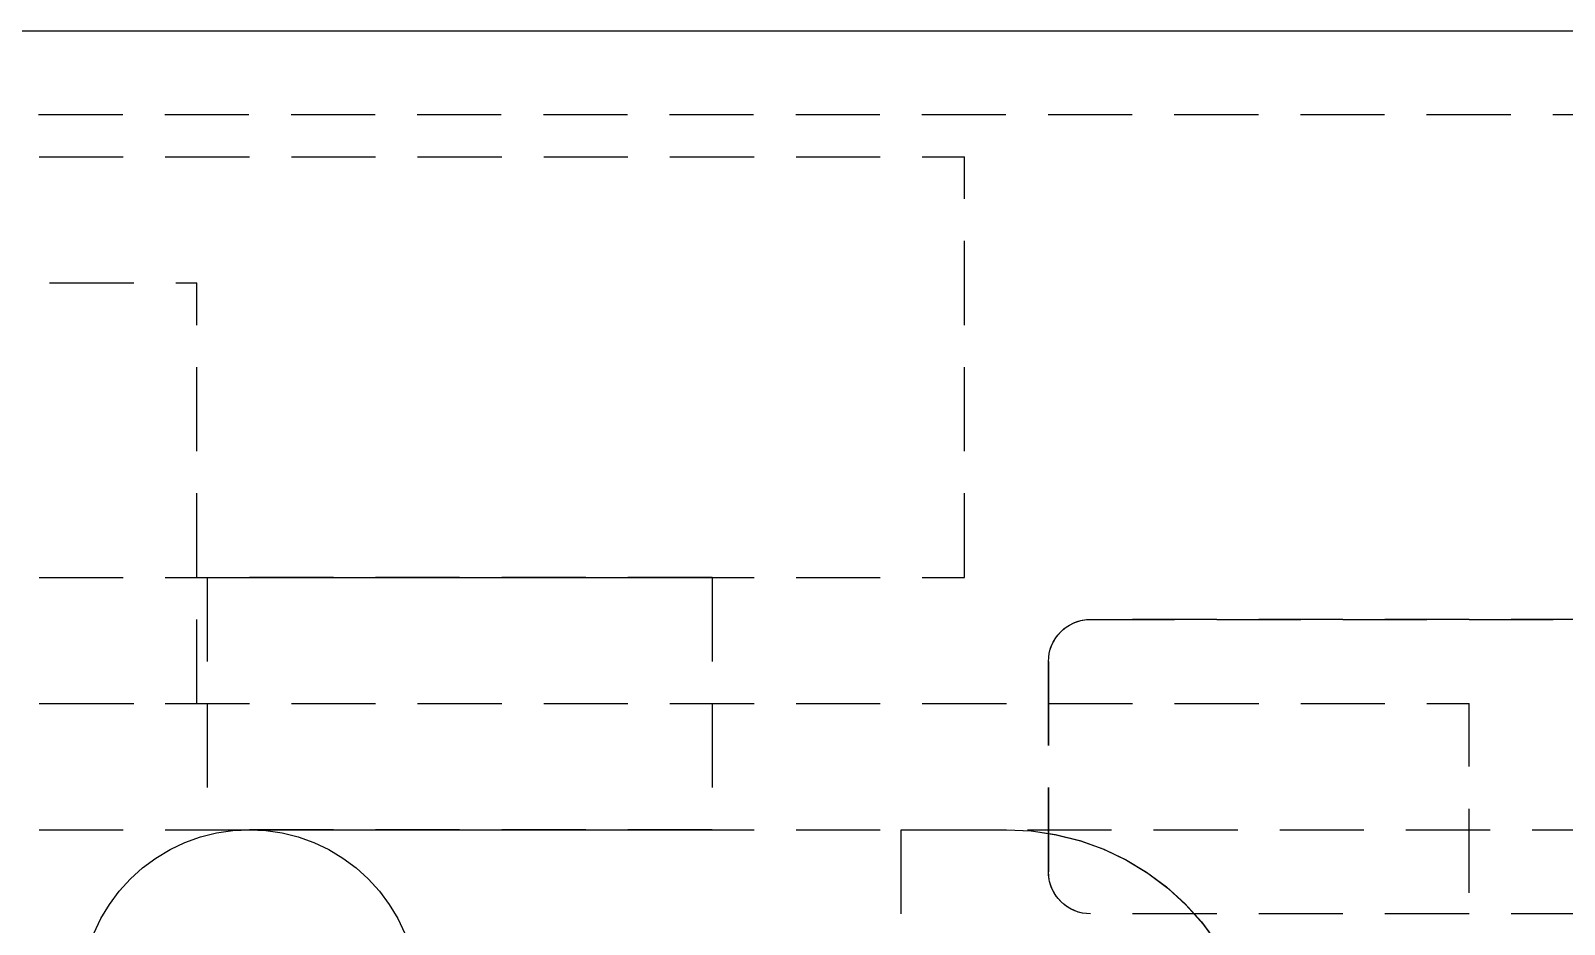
# Model space of a CAD drawing. Header units: metres. Extents: x -200 to 4040, y -1684 to 360.
# Drawn here: x 3670.8 to 3707.27, y -647.75 to -626.5 of the extents above; entities that cross this region are included whole.
import ezdxf

# ---------------------------------------------------------------- set-up
doc = ezdxf.new("R2010")
doc.units = ezdxf.units.M
doc.linetypes.add('DASHED2', pattern=[3, 2, -1])
doc.layers.add('GIZLI', color=8, linetype='DASHED2')
doc.layers.add('GORUNEN', color=7, linetype='Continuous')

msp = doc.modelspace()

# ---------------------------------------------------------------- linework, layer by layer
at = {"layer": 'GIZLI'}
for points in [[(3539.5, -626.5), (3740.5, -626.5)], [(3714.99, -628.5), (3565.01, -628.5)], [(3714.99, -628.5), (3565.01, -628.5)], [(3587, -629.5), (3693, -629.5)], [(3587, -629.5), (3693, -629.5)], [(3587, -629.5), (3693, -629.5)], [(3587, -629.5), (3693, -629.5)], [(3587, -629.5), (3693, -629.5)], [(3587, -629.5), (3693, -629.5)], [(3693, -639.5), (3693, -629.5)], [(3693, -639.5), (3693, -629.5)], [(3693, -639.5), (3693, -629.5)], [(3693, -639.5), (3693, -629.5)], [(3693, -639.5), (3693, -629.5)], [(3693, -639.5), (3693, -629.5)], [(3605.25, -632.5), (3674.75, -632.5)], [(3605.25, -632.5), (3674.75, -632.5)], [(3674.75, -642.5), (3674.75, -632.5)], [(3674.75, -642.5), (3674.75, -632.5)], [(3587, -639.5), (3693, -639.5)], [(3587, -639.5), (3693, -639.5)], [(3587, -639.5), (3693, -639.5)], [(3587, -639.5), (3693, -639.5)], [(3587, -639.5), (3693, -639.5)], [(3587, -639.5), (3693, -639.5)], [(3687, -639.5), (3675, -639.5)], [(3675, -639.5), (3681, -639.5)], [(3687, -639.5), (3675, -639.5)], [(3675, -639.5), (3681, -639.5)], [(3687, -639.5), (3675, -639.5)], [(3675, -639.5), (3681, -639.5)], [(3675, -639.5), (3675, -645.5)], [(3675, -639.5), (3675, -645.5)], [(3675, -639.5), (3675, -645.5)], [(3681, -639.5), (3687, -639.5)], [(3681, -639.5), (3687, -639.5)], [(3681, -639.5), (3687, -639.5)], [(3687, -639.5), (3687, -645.5)], [(3687, -639.5), (3687, -645.5)], [(3687, -639.5), (3687, -645.5)], [(3695, -641.5), (3695.005, -641.402), (3695.019, -641.305), (3695.043, -641.21), (3695.076, -641.117), (3695.118, -641.029), (3695.169, -640.944), (3695.227, -640.866), (3695.293, -640.793), (3695.366, -640.727), (3695.444, -640.669), (3695.529, -640.618), (3695.617, -640.576), (3695.71, -640.543), (3695.805, -640.519), (3695.902, -640.505), (3696, -640.5)], [(3695, -641.5), (3695.005, -641.405), (3695.018, -641.31), (3695.041, -641.217), (3695.072, -641.127), (3695.112, -641.04), (3695.16, -640.958), (3695.215, -640.88), (3695.278, -640.809), (3695.347, -640.743), (3695.421, -640.684), (3695.502, -640.633), (3695.587, -640.59), (3695.675, -640.554), (3695.767, -640.528), (3695.861, -640.51), (3695.93, -640.502), (3696, -640.5)], [(3696, -640.5), (3729, -640.5)], [(3729, -640.5), (3696, -640.5)], [(3695, -641.5), (3695, -646.5)], [(3695, -646.5), (3695, -641.5)], [(3575, -642.5), (3705, -642.5)], [(3575, -642.5), (3705, -642.5)], [(3605.25, -642.5), (3674.75, -642.5)], [(3605.25, -642.5), (3674.75, -642.5)], [(3705, -683), (3705, -642.5)], [(3705, -683), (3705, -642.5)], [(3668, -645.5), (3694, -645.5)], [(3668, -645.5), (3694, -645.5)], [(3672.304, -647.969), (3672.472, -647.614), (3672.674, -647.278), (3672.908, -646.962), (3673.172, -646.672), (3673.462, -646.408), (3673.778, -646.174), (3674.114, -645.972), (3674.469, -645.804), (3674.839, -645.672), (3675.22, -645.577), (3675.608, -645.519), (3676, -645.5), (3676.392, -645.519), (3676.78, -645.577), (3677.161, -645.672), (3677.531, -645.804), (3677.886, -645.972), (3678.222, -646.174), (3678.538, -646.408), (3678.828, -646.672), (3679.092, -646.962), (3679.326, -647.278), (3679.528, -647.614), (3679.696, -647.969)], [(3672.304, -647.969), (3672.472, -647.614), (3672.674, -647.278), (3672.908, -646.962), (3673.172, -646.672), (3673.462, -646.408), (3673.778, -646.174), (3674.114, -645.972), (3674.469, -645.804), (3674.839, -645.672), (3675.22, -645.577), (3675.608, -645.519), (3676, -645.5), (3676.392, -645.519), (3676.78, -645.577), (3677.161, -645.672), (3677.531, -645.804), (3677.886, -645.972), (3678.222, -646.174), (3678.538, -646.408), (3678.828, -646.672), (3679.092, -646.962), (3679.326, -647.278), (3679.528, -647.614), (3679.696, -647.969)], [(3687, -645.5), (3675, -645.5)], [(3675, -645.5), (3681, -645.5)], [(3687, -645.5), (3675, -645.5)], [(3675, -645.5), (3681, -645.5)], [(3687, -645.5), (3675, -645.5)], [(3675, -645.5), (3681, -645.5)], [(3681, -645.5), (3687, -645.5)], [(3681, -645.5), (3687, -645.5)], [(3681, -645.5), (3687, -645.5)], [(3691.5, -677.5), (3691.5, -645.5)], [(3691.5, -645.5), (3720, -645.5)], [(3691.5, -677.5), (3691.5, -645.5)], [(3691.5, -645.5), (3720, -645.5)], [(3694, -645.5), (3694.594, -645.529), (3695.182, -645.618), (3695.759, -645.764), (3696.318, -645.966), (3696.854, -646.222), (3697.363, -646.531), (3697.838, -646.888), (3698.276, -647.291), (3698.672, -647.735), (3699.021, -648.216), (3699.322, -648.729), (3699.57, -649.269), (3699.763, -649.832), (3699.9, -650.411), (3699.979, -651)], [(3694, -645.5), (3694.588, -645.529), (3695.171, -645.615), (3695.742, -645.758), (3696.296, -645.957), (3696.828, -646.208), (3697.333, -646.511), (3697.806, -646.862), (3698.243, -647.257), (3698.638, -647.694), (3698.989, -648.167), (3699.292, -648.672), (3699.543, -649.204), (3699.742, -649.758), (3699.885, -650.329), (3699.971, -650.912), (3700, -651.5)], [(3696, -647.5), (3695.902, -647.495), (3695.805, -647.481), (3695.71, -647.457), (3695.617, -647.424), (3695.529, -647.382), (3695.444, -647.331), (3695.366, -647.273), (3695.293, -647.207), (3695.227, -647.134), (3695.169, -647.056), (3695.118, -646.971), (3695.076, -646.883), (3695.043, -646.79), (3695.019, -646.695), (3695.005, -646.598), (3695, -646.5)], [(3696, -647.5), (3695.905, -647.495), (3695.81, -647.482), (3695.717, -647.459), (3695.627, -647.428), (3695.54, -647.388), (3695.458, -647.34), (3695.38, -647.285), (3695.309, -647.222), (3695.243, -647.153), (3695.184, -647.079), (3695.133, -646.998), (3695.09, -646.913), (3695.054, -646.825), (3695.028, -646.733), (3695.01, -646.639), (3695.002, -646.57), (3695, -646.5)], [(3729, -647.5), (3696, -647.5)], [(3729, -647.5), (3696, -647.5)]]:
    msp.add_lwpolyline(points, dxfattribs=at)
at = {"layer": 'GORUNEN'}
msp.add_lwpolyline([(3647, -626.5), (3740.5, -626.5)], dxfattribs=at)

doc.saveas('drawing.dxf')
